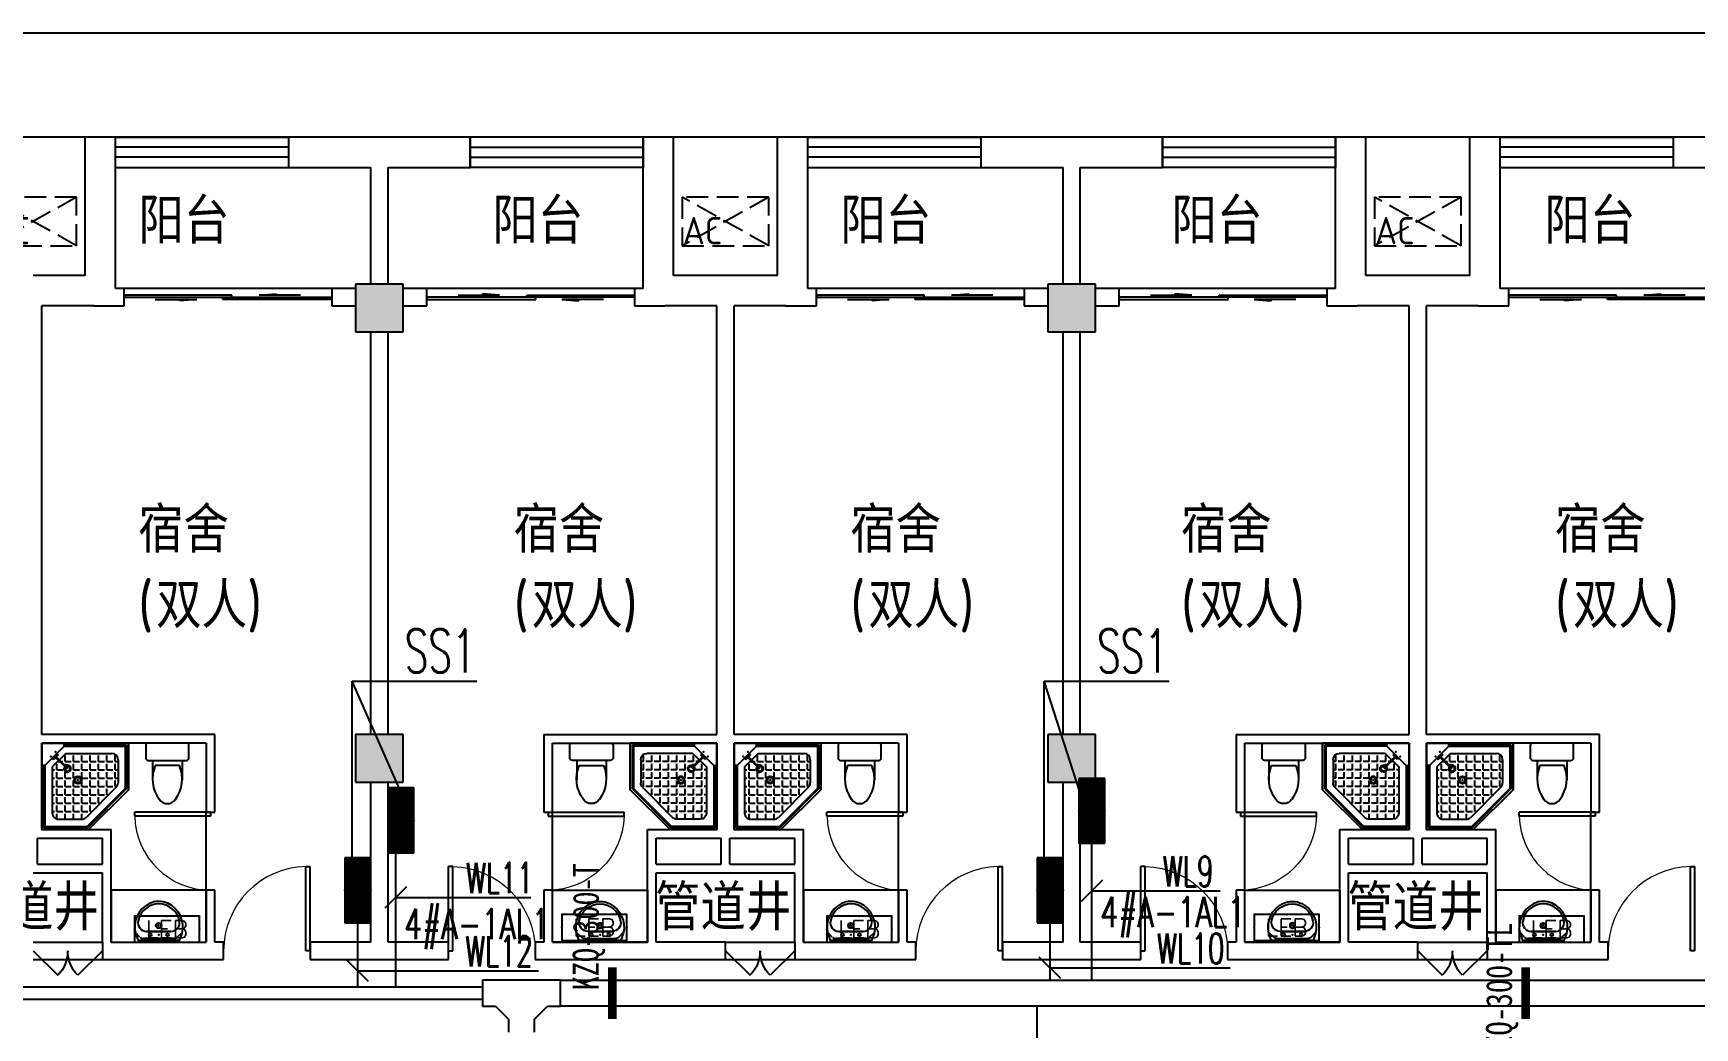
# Model space of a CAD drawing. Extents: x 1725663 to 4653551, y -550461 to 248782.
# Drawn here: x 2064550 to 2083750, y -38477 to -26988 of the extents above; entities that cross this region are included whole.
import ezdxf
from ezdxf.enums import TextEntityAlignment as Align

# ---------------------------------------------------------------- set-up
doc = ezdxf.new("R2010")
doc.units = 0
doc.header["$LTSCALE"] = 1000
doc.linetypes.add('DASH', pattern=[0.35, 0.25, -0.1])
for name, color, linetype in [('0-底图', 7, 'Continuous'), ('CABLETRAY', 4, 'Continuous'), ('CLAYER', 7, 'Continuous'), ('COLUMN', 255, 'Continuous'), ('DIM-照明', 3, 'Continuous'), ('DIM-箱柜', 7, 'Continuous'), ('DOOR_FIRE', 4, 'Continuous'), ('EQUIP-箱柜', 3, 'Continuous'), ('GROUND', 2, 'Continuous'), ('PUB_HATCH', 8, 'Continuous'), ('PUB_TEXT', 7, 'Continuous'), ('TEL_TEXT', 7, 'Continuous'), ('WALL', 2, 'Continuous'), ('WINDOW', 4, 'Continuous'), ('WIRE-照明', 6, 'Continuous'), ('抗震支吊架', 2, 'Continuous'), ('洁具', 213, 'Continuous'), ('空调外机', 211, 'Continuous')]:
    doc.layers.add(name, color=color, linetype=linetype)
doc.styles.add('_TEL_DIM', font='SIMPLEX', dxfattribs={"width": 0.8, "height": 3.5, "bigfont": 'HZTXT'})
doc.styles.add('kzcad', font='', dxfattribs={"width": 0.8})
doc.styles.get("Standard").update_dxf_attribs({"font": 'geniso.shx', "bigfont": 'hztxt.shx'})
doc.styles.get('kzcad').set_extended_font_data('SimSun')

# ---------------------------------------------------------------- blocks, each defined once
blk = doc.blocks.new('*X490')
at = {"color": 0}
for p, q in [((-250, 33), (-83, 200)), ((-250, 68), (-118, 200)), ((-250, 104), (-154, 200)), ((-250, 139), (-189, 200)), ((-250, 174), (-224, 200)), ((-247, 0), (-47, 200)), ((-212, 0), (-12, 200)), ((-177, 0), (23, 200)), ((-141, 0), (59, 200)), ((-106, 0), (94, 200)), ((-71, 0), (129, 200)), ((-35, 0), (165, 200)), ((0, 0), (200, 200)), ((35, 0), (235, 200)), ((71, 0), (250, 179)), ((106, 0), (250, 144)), ((141, 0), (250, 109)), ((177, 0), (250, 73)), ((212, 0), (250, 38)), ((247, 0), (250, 3))]:
    blk.add_line(p, q, dxfattribs=at)
blk = doc.blocks.new('$equip$00002943')
for p, q in [((-0.75, 0.6), (-0.75, 0)), ((0.75, 0.6), (-0.75, 0.6)), ((0.75, 0), (0.75, 0.6)), ((-0.75, 0), (0.75, 0))]:
    blk.add_line(p, q)
for points, const_width in [([(-0.75, 0.3), (0.75, 0.3)], 0.6), ([(-0.75, 0.6), (-0.75, 0), (0.75, 0), (0.75, 0.6), (-0.75, 0.6), (-0.75, 0)], 0.02)]:
    blk.add_lwpolyline(points, dxfattribs=dict(const_width=const_width))
for p in [(0, 0.6), (-0.75, 0.3), (0, 0), (0.75, 0.3)]:
    blk.add_point(p)
at = {"xscale": 0.00300000000061118, "yscale": 0.00300000000061118, "zscale": 0.00300000000061118}
blk.add_blockref('*X490', (0, 0), dxfattribs=at)
at = {"color": 7, "style": '_TEL_DIM', "flags": 1}
for tag in ['A', 'REMARK']:
    blk.add_attdef(tag, text='', height=0.00002, dxfattribs=at).set_placement((0, 0), align=Align.MIDDLE_CENTER)
blk = doc.blocks.new('$equip$00002908')
for p, q in [((0.75, 0.6), (-0.75, 0.6)), ((-0.75, 0.6), (-0.75, 0)), ((0.75, 0), (0.75, 0.6)), ((-0.75, 0), (0.75, 0))]:
    blk.add_line(p, q)
at = {"const_width": 0.04}
blk.add_lwpolyline([(-0.75, 0.6), (-0.75, 0), (0.75, 0), (0.75, 0.6), (-0.75, 0.6), (-0.75, 0)], dxfattribs=at)
for p in [(0, 0.6), (-0.75, 0.3), (0, 0), (0.75, 0.3)]:
    blk.add_point(p)
at = {"color": 7, "style": '_TEL_DIM'}
blk.add_attdef('$TEXT$', text='', height=0.4, dxfattribs=at).set_placement((0, 0.3), align=Align.MIDDLE_CENTER)
at = {"color": 7, "style": '_TEL_DIM', "flags": 1}
for tag in ['A', 'REMARK']:
    blk.add_attdef(tag, text='', height=0.00002, dxfattribs=at).set_placement((0, 0), align=Align.MIDDLE_CENTER)
blk = doc.blocks.new('1F平面-CAD导入_dwg_Drawing4_t3_dwg_$plan$00001613-474159-1F-927810-1F')
at = {"layer": '洁具'}
for p, q in [((-30, 250), (-170, 250)), ((-200, 170), (-430, 170)), ((-260, -140), (-260, 140)), ((-200, -170), (-200, -220)), ((-170, -250), (-30, -250))]:
    blk.add_line(p, q, dxfattribs=at)
for points in [[(-200, 220), (-200, 170), (-200, -170), (-430, -170)], [(0, -220), (0, 220)]]:
    blk.add_lwpolyline(points, dxfattribs=at)
for centre, radius, start, end in [((-170, 220), 30, 90, 180), ((-30, 220), 30, 0, 90), ((-590, 0), 110, 123.4509, 236.5491), ((-413, -227), 398, 67.4505, 126.6381), ((-413, 227), 398, 233.3619, 292.5495), ((-170, -220), 30, 180, 270), ((-30, -220), 30, 270, 0)]:
    blk.add_arc(centre, radius, start, end, dxfattribs=at)
blk = doc.blocks.new('$lvtry$00000169')
at = {"color": 0}
for p, q in [((259, -36), (259, 0)), ((259, -36), (36, -259)), ((276, -120), (120, -276)), ((144, -151), (291, -298)), ((151, -144), (298, -291)), ((259, -24), (976, -24)), ((259, -36), (964, -36)), ((270, -213), (270, -143)), ((276, -120), (808, -120)), ((366, -213), (366, -143)), ((462, -213), (462, -143)), ((558, -213), (558, -143)), ((655, -213), (655, -143)), ((751, -213), (751, -143)), ((847, -213), (847, -143)), ((964, -36), (976, -24)), ((964, -36), (964, -525)), ((976, -24), (976, -530)), ((36, -259), (0, -259)), ((24, -259), (24, -976)), ((36, -259), (36, -964)), ((120, -276), (120, -808)), ((120, -309), (147, -309)), ((173, -309), (173, -239)), ((173, -309), (243, -309)), ((173, -405), (173, -335)), ((183, -213), (205, -213)), ((220, -213), (243, -213)), ((270, -213), (340, -213)), ((270, -263), (270, -239)), ((270, -405), (270, -335)), ((334, -309), (340, -309)), ((366, -213), (436, -213)), ((366, -309), (366, -239)), ((366, -309), (436, -309)), ((366, -405), (366, -335)), ((462, -213), (532, -213)), ((462, -309), (462, -239)), ((462, -309), (532, -309)), ((462, -405), (462, -335)), ((558, -213), (628, -213)), ((558, -309), (558, -239)), ((558, -309), (628, -309)), ((558, -405), (558, -335)), ((655, -213), (725, -213)), ((655, -309), (655, -239)), ((655, -309), (725, -309)), ((655, -405), (655, -335)), ((751, -213), (821, -213)), ((751, -309), (751, -239)), ((751, -309), (821, -309)), ((751, -405), (751, -335)), ((847, -213), (880, -213)), ((847, -309), (847, -239)), ((847, -309), (880, -309)), ((847, -405), (847, -335)), ((880, -192), (880, -460)), ((120, -405), (147, -405)), ((120, -501), (147, -501)), ((173, -405), (243, -405)), ((173, -501), (173, -431)), ((173, -501), (243, -501)), ((173, -598), (173, -528)), ((270, -405), (340, -405)), ((270, -501), (270, -431)), ((270, -501), (340, -501)), ((270, -598), (270, -528)), ((366, -405), (379, -405)), ((366, -501), (366, -431)), ((366, -501), (436, -501)), ((366, -598), (366, -528)), ((462, -405), (532, -405)), ((462, -501), (462, -431)), ((462, -501), (532, -501)), ((462, -598), (462, -528)), ((859, -511), (511, -859)), ((964, -525), (525, -964)), ((976, -530), (530, -976)), ((558, -405), (628, -405)), ((558, -501), (558, -431)), ((558, -501), (628, -501)), ((558, -598), (558, -528)), ((655, -405), (725, -405)), ((655, -501), (655, -431)), ((655, -501), (725, -501)), ((655, -598), (655, -528)), ((751, -405), (821, -405)), ((751, -501), (751, -431)), ((751, -501), (821, -501)), ((751, -598), (751, -528)), ((847, -405), (880, -405)), ((847, -501), (847, -431)), ((847, -501), (867, -501)), ((964, -525), (976, -530)), ((120, -598), (147, -598)), ((120, -694), (147, -694)), ((173, -598), (243, -598)), ((173, -694), (173, -624)), ((173, -694), (243, -694)), ((173, -790), (173, -720)), ((270, -598), (340, -598)), ((270, -694), (270, -624)), ((270, -694), (340, -694)), ((270, -790), (270, -720)), ((366, -598), (436, -598)), ((366, -694), (366, -624)), ((366, -694), (436, -694)), ((366, -790), (366, -720)), ((462, -598), (532, -598)), ((462, -694), (462, -624)), ((462, -694), (532, -694)), ((462, -790), (462, -720)), ((558, -598), (628, -598)), ((558, -694), (558, -624)), ((558, -694), (628, -694)), ((558, -790), (558, -720)), ((655, -598), (725, -598)), ((655, -694), (655, -624)), ((655, -694), (676, -694)), ((751, -598), (773, -598)), ((120, -790), (147, -790)), ((173, -790), (243, -790)), ((173, -878), (173, -816)), ((192, -880), (460, -880)), ((270, -790), (340, -790)), ((270, -880), (270, -816)), ((366, -790), (436, -790)), ((366, -880), (366, -816)), ((462, -790), (532, -790)), ((462, -880), (462, -816)), ((558, -790), (580, -790)), ((36, -964), (24, -976)), ((24, -976), (530, -976)), ((36, -964), (525, -964)), ((525, -964), (530, -976))]:
    blk.add_line(p, q, dxfattribs=at)
blk.add_lwpolyline([(0, 0), (0, -1000), (540, -1000), (1000, -540), (1000, 0)], close=True)
for points in [[(0, 0), (0, -1000)], [(0, 0), (1000, 0)], [(1000, 0), (1000, -540)], [(136, -190), (148, -178), (132, -162), (121, -174)], [(190, -136), (178, -148), (162, -132), (174, -121)], [(1000, -540), (540, -1000)], [(0, -1000), (540, -1000)]]:
    blk.add_lwpolyline(points, close=True, dxfattribs=at)
for radius in [43.8, 31.1]:
    blk.add_circle((416, -428), radius, dxfattribs=at)
for centre, radius, start, end in [((808, -192), 72, 0, 90), ((296, -296), 40.6, 142.583, 128.4197), ((296, -296), 28.6, 145.828, 125.6599), ((808, -460), 72, 315, 0), ((192, -808), 72, 180, 270), ((460, -808), 72, 270, 315)]:
    blk.add_arc(centre, radius, start, end, dxfattribs=at)
for p in [(103, -156, 0), (156, -102, 0), (416, -428, 0)]:
    blk.add_point(p, dxfattribs=at)
blk = doc.blocks.new('$lvtry$00000178')
at = {"color": 0}
for p, q in [((-238, 0), (238, 0)), ((-214, -36), (-272, -91)), ((-180, -23), (180, -23)), ((-142, -105), (140, -105)), ((140, -105), (-142, -105)), ((216, -37), (268, -91))]:
    blk.add_line(p, q, dxfattribs=at)
blk.add_lwpolyline([(-104, -430, 0.224698), (110, -425, 0.348046), (269, -79), (239, 0), (-241, 0), (-271, -79, 0.356844)], format="xyb", close=True, dxfattribs=at)
for centre, radius in [((-100, -65), 16.3), ((1, -172), 31.6), ((100, -65), 16.3)]:
    blk.add_circle(centre, radius, dxfattribs=at)
at = {"color": 0, "lineweight": 13}
blk.add_circle((1, -172), 23, dxfattribs=at)
at = {"color": 0}
for centre, radius, start, end in [((-142, -205), 100, 90, 190.5602), ((-180, -73), 50, 90, 133.181), ((140, -205), 100, 349.4398, 90), ((180, -73), 50, 44.5607, 90), ((-1, -179), 243, 190.5602, 349.4398)]:
    blk.add_arc(centre, radius, start, end, dxfattribs=at)
for p in [(0, -65), (1, -172)]:
    blk.add_point(p, dxfattribs=at)
blk = doc.blocks.new('A$C70365C93')
at = {"layer": '洁具'}
blk.add_lwpolyline([(-1900, 2300), (-1900, 1700), (-800, 1700), (-800, 2300)], close=True, dxfattribs=at)
blk.add_blockref('$lvtry$00000178', (-1350, 2280), dxfattribs=at)
at = {"layer": '洁具', "rotation": 180}
blk.add_blockref('$lvtry$00000169', (0, 0), dxfattribs=at)
at = {"layer": '洁具', "extrusion": (0, 0, -1), "xscale": -1, "zscale": -1, "rotation": 90}
blk.add_blockref('1F平面-CAD导入_dwg_Drawing4_t3_dwg_$plan$00001613-474159-1F-927810-1F', (1450, 0), dxfattribs=at)
blk = doc.blocks.new('A$Cf5a72a1b')
at = {"layer": '空调外机', "linetype": 'DASH'}
for p, q in [((1000, 563), (0, 0)), ((1000, 0), (0, 563))]:
    blk.add_line(p, q, dxfattribs=at)
blk.add_lwpolyline([(1000, 563), (0, 563), (0, 0), (1000, 0)], close=True, dxfattribs=at)
at = {"layer": 'PUB_TEXT'}
blk.add_text('AC', height=315, dxfattribs=at).set_placement((5, 18))
blk = doc.blocks.new('$DorLib2D$00000116')
at = {"color": 0}
for p, q in [((-0.5, 0), (-0.146, 0.354)), ((0.5, 0), (0.146, 0.354))]:
    blk.add_line(p, q, dxfattribs=at)
for centre, start, end in [((-0.5, 0), 0, 45), ((0.5, 0), 135, 180)]:
    blk.add_arc(centre, 0.5, start, end, dxfattribs=at)
blk = doc.blocks.new('$DorLib2D$00000001')
for p, q in [((0.45, 0.975), (0.5, 0.975)), ((0.45, 0), (0.45, 0.975)), ((0.5, 0), (0.5, 0.975)), ((0.5, 0), (0.45, 0))]:
    blk.add_line(p, q)
at = {"lineweight": 13}
blk.add_arc((0.475, 0), 0.975, 91.4693, 180, dxfattribs=at)
blk = doc.blocks.new('$WINLIB2D$00000001')
at = {"color": 0}
for points in [[(-0.5, 0.5), (-0.5, -0.5)], [(-0.5, 0.5), (0.5, 0.5)], [(0.5, -0.5), (0.5, 0.5)], [(0.5, 0.1667), (-0.5, 0.1667)], [(0.5, -0.1667), (-0.5, -0.1667)], [(-0.5, -0.5), (0.5, -0.5)]]:
    blk.add_lwpolyline(points, dxfattribs=at)
blk = doc.blocks.new('$DorLib2D$00000131')
at = {"color": 0, "linetype": 'Continuous'}
for p, q in [((0.15, 0.125), (0.2319, 0.1973)), ((0.2319, 0.1973), (0.2319, 0.125)), ((-0.5, 0.125), (-0.5, 0)), ((0.0192, 0.125), (-0.5, 0.125)), ((0.0192, 0), (0.0192, 0.125)), ((0.35, 0.125), (0.15, 0.125)), ((-0.5, 0), (0.0192, 0)), ((-0.024, 0), (0.5, 0)), ((-0.024, -0.125), (-0.024, 0)), ((0.5, 0), (0.5, -0.125)), ((-0.35, -0.125), (-0.15, -0.125)), ((-0.2319, -0.1973), (-0.2319, -0.125)), ((-0.15, -0.125), (-0.2319, -0.1973)), ((0.5, -0.125), (-0.024, -0.125))]:
    blk.add_line(p, q, dxfattribs=at)
blk = doc.blocks.new('ghj')
at = {"layer": 'PUB_HATCH'}
for points in [[(1505582, 51245.3), (1505032, 51245.3), (1505032, 50695.3), (1505582, 50695.3)], [(1513582, 51245.3), (1513032, 51245.3), (1513032, 50695.3), (1513582, 50695.3)], [(1505582, 46045.3), (1505032, 46045.3), (1505032, 45495.3), (1505582, 45495.3)], [(1513582, 46045.3), (1513032, 46045.3), (1513032, 45495.3), (1513582, 45495.3)]]:
    blk.add_hatch(color=256, dxfattribs=at).paths.add_polyline_path(points)
at = {"layer": 'COLUMN'}
for p, q in [((1505582, 51245.3), (1505032, 51245.3)), ((1505032, 51245.3), (1505032, 50695.3)), ((1505582, 50695.3), (1505582, 51245.3)), ((1513582, 51245.3), (1513032, 51245.3)), ((1513032, 51245.3), (1513032, 50695.3)), ((1513582, 50695.3), (1513582, 51245.3)), ((1505032, 50695.3), (1505582, 50695.3)), ((1513032, 50695.3), (1513582, 50695.3)), ((1505582, 46045.3), (1505032, 46045.3)), ((1505032, 46045.3), (1505032, 45495.3)), ((1505582, 45495.3), (1505582, 46045.3)), ((1513582, 46045.3), (1513032, 46045.3)), ((1513032, 46045.3), (1513032, 45495.3)), ((1513582, 45495.3), (1513582, 46045.3)), ((1505032, 45495.3), (1505582, 45495.3)), ((1513032, 45495.3), (1513582, 45495.3))]:
    blk.add_line(p, q, dxfattribs=at)
at = {"layer": 'DOOR_FIRE'}
for p, q in [((1501307, 43645.3), (1502107, 43645.3)), ((1509307, 43645.3), (1510107, 43645.3)), ((1517307, 43645.3), (1518107, 43645.3)), ((1501307, 43445.3), (1502107, 43445.3)), ((1509307, 43445.3), (1510107, 43445.3)), ((1517307, 43445.3), (1518107, 43445.3))]:
    blk.add_line(p, q, dxfattribs=at)
at = {"layer": 'GROUND'}
for p, q in [((1540407, 54145.3), (1495807, 54145.3)), ((1540407, 52945.3), (1497007, 52945.3))]:
    blk.add_line(p, q, dxfattribs=at)
at = {"layer": 'WALL'}
for p, q in [((1501907, 51345.3), (1501907, 52945.3)), ((1502257, 52945.3), (1501907, 52945.3)), ((1502257, 52595.3), (1502257, 52945.3)), ((1505307, 52945.3), (1504257, 52945.3)), ((1504257, 52945.3), (1504257, 52595.3)), ((1506357, 52945.3), (1505307, 52945.3)), ((1506357, 52595.3), (1506357, 52945.3)), ((1508707, 52945.3), (1508357, 52945.3)), ((1508357, 52945.3), (1508357, 52595.3)), ((1508707, 51345.3), (1508707, 52945.3)), ((1509907, 51345.3), (1509907, 52945.3)), ((1510257, 52945.3), (1509907, 52945.3)), ((1510257, 52595.3), (1510257, 52945.3)), ((1513307, 52945.3), (1512257, 52945.3)), ((1512257, 52945.3), (1512257, 52595.3)), ((1514357, 52945.3), (1513307, 52945.3)), ((1514357, 52595.3), (1514357, 52945.3)), ((1516707, 52945.3), (1516357, 52945.3)), ((1516357, 52945.3), (1516357, 52595.3)), ((1516707, 51345.3), (1516707, 52945.3)), ((1517907, 51345.3), (1517907, 52945.3)), ((1518257, 52945.3), (1517907, 52945.3)), ((1518257, 52595.3), (1518257, 52945.3)), ((1521307, 52945.3), (1520257, 52945.3)), ((1520257, 52945.3), (1520257, 52595.3)), ((1502257, 51195.3), (1502257, 52595.3)), ((1504257, 52595.3), (1505207, 52595.3)), ((1505207, 51245.3), (1505207, 52595.3)), ((1505407, 52595.3), (1506357, 52595.3)), ((1505407, 51245.3), (1505407, 52595.3)), ((1508357, 51195.3), (1508357, 52595.3)), ((1510257, 51195.3), (1510257, 52595.3)), ((1512257, 52595.3), (1513207, 52595.3)), ((1513207, 51245.3), (1513207, 52595.3)), ((1513407, 52595.3), (1514357, 52595.3)), ((1513407, 51245.3), (1513407, 52595.3)), ((1516357, 51195.3), (1516357, 52595.3)), ((1518257, 51195.3), (1518257, 52595.3)), ((1520257, 52595.3), (1521207, 52595.3)), ((1501907, 51345.3), (1501307, 51345.3)), ((1509307, 51345.3), (1508707, 51345.3)), ((1509907, 51345.3), (1509307, 51345.3)), ((1517307, 51345.3), (1516707, 51345.3)), ((1517907, 51345.3), (1517307, 51345.3)), ((1502357, 51195.3), (1502257, 51195.3)), ((1502357, 50995.3), (1502357, 51195.3)), ((1505032, 51195.3), (1504757, 51195.3)), ((1504757, 51195.3), (1504757, 50995.3)), ((1505857, 51195.3), (1505582, 51195.3)), ((1505857, 50995.3), (1505857, 51195.3)), ((1508357, 51195.3), (1508257, 51195.3)), ((1508257, 51195.3), (1508257, 50995.3)), ((1510357, 51195.3), (1510257, 51195.3)), ((1510357, 50995.3), (1510357, 51195.3)), ((1513032, 51195.3), (1512757, 51195.3)), ((1512757, 51195.3), (1512757, 50995.3)), ((1513857, 51195.3), (1513582, 51195.3)), ((1513857, 50995.3), (1513857, 51195.3)), ((1516357, 51195.3), (1516257, 51195.3)), ((1516257, 51195.3), (1516257, 50995.3)), ((1518357, 51195.3), (1518257, 51195.3)), ((1518357, 50995.3), (1518357, 51195.3)), ((1502007, 50995.3), (1501407, 50995.3)), ((1501407, 46045.3), (1501407, 50995.3)), ((1502007, 50995.3), (1502357, 50995.3)), ((1504757, 50995.3), (1505032, 50995.3)), ((1505582, 50995.3), (1505857, 50995.3)), ((1508257, 50995.3), (1508607, 50995.3)), ((1509207, 50995.3), (1508607, 50995.3)), ((1509207, 46045.3), (1509207, 50995.3)), ((1510007, 50995.3), (1509407, 50995.3)), ((1509407, 46045.3), (1509407, 50995.3)), ((1510007, 50995.3), (1510357, 50995.3)), ((1512757, 50995.3), (1513032, 50995.3)), ((1513582, 50995.3), (1513857, 50995.3)), ((1516257, 50995.3), (1516607, 50995.3)), ((1517207, 50995.3), (1516607, 50995.3)), ((1517207, 46045.3), (1517207, 50995.3)), ((1518007, 50995.3), (1517407, 50995.3)), ((1517407, 46045.3), (1517407, 50995.3)), ((1518007, 50995.3), (1518357, 50995.3)), ((1505207, 46045.3), (1505207, 50695.3)), ((1505407, 46045.3), (1505407, 50695.3)), ((1513207, 46045.3), (1513207, 50695.3)), ((1513407, 46045.3), (1513407, 50695.3)), ((1503407, 46045.3), (1501407, 46045.3)), ((1501407, 44945.3), (1501407, 45945.3)), ((1503307, 45945.3), (1501407, 45945.3)), ((1503307, 45945.3), (1503307, 45145.3)), ((1503407, 45145.3), (1503407, 46045.3)), ((1507207, 46045.3), (1509207, 46045.3)), ((1507207, 46045.3), (1507207, 45145.3)), ((1507307, 45945.3), (1509207, 45945.3)), ((1507307, 45145.3), (1507307, 45945.3)), ((1509207, 44945.3), (1509207, 45945.3)), ((1511407, 46045.3), (1509407, 46045.3)), ((1509407, 44945.3), (1509407, 45945.3)), ((1511307, 45945.3), (1509407, 45945.3)), ((1511307, 45945.3), (1511307, 45145.3)), ((1511407, 45145.3), (1511407, 46045.3)), ((1515207, 46045.3), (1517207, 46045.3)), ((1515207, 46045.3), (1515207, 45145.3)), ((1515307, 45945.3), (1517207, 45945.3)), ((1515307, 45145.3), (1515307, 45945.3)), ((1517207, 44945.3), (1517207, 45945.3)), ((1519407, 46045.3), (1517407, 46045.3)), ((1517407, 44945.3), (1517407, 45945.3)), ((1519307, 45945.3), (1517407, 45945.3)), ((1519307, 45945.3), (1519307, 45145.3)), ((1519407, 45145.3), (1519407, 46045.3)), ((1505207, 43645.3), (1505207, 45495.3)), ((1505407, 43645.3), (1505407, 45495.3)), ((1513207, 43645.3), (1513207, 45495.3)), ((1513407, 43645.3), (1513407, 45495.3)), ((1503307, 45145.3), (1503407, 45145.3)), ((1507207, 45145.3), (1507307, 45145.3)), ((1511307, 45145.3), (1511407, 45145.3)), ((1515207, 45145.3), (1515307, 45145.3)), ((1519307, 45145.3), (1519407, 45145.3)), ((1501407, 44945.3), (1502207, 44945.3)), ((1502207, 44445.3), (1502207, 44945.3)), ((1508407, 44945.3), (1509207, 44945.3)), ((1508407, 44445.3), (1508407, 44945.3)), ((1509407, 44945.3), (1510207, 44945.3)), ((1510207, 44445.3), (1510207, 44945.3)), ((1516407, 44945.3), (1517207, 44945.3)), ((1516407, 44445.3), (1516407, 44945.3)), ((1517407, 44945.3), (1518207, 44945.3)), ((1518207, 44445.3), (1518207, 44945.3)), ((1501357, 44845.3), (1502107, 44845.3)), ((1501357, 44545.3), (1501357, 44845.3)), ((1502107, 44545.3), (1502107, 44845.3)), ((1508507, 44845.3), (1509257, 44845.3)), ((1508507, 44545.3), (1508507, 44845.3)), ((1509257, 44545.3), (1509257, 44845.3)), ((1509357, 44845.3), (1510107, 44845.3)), ((1509357, 44545.3), (1509357, 44845.3)), ((1510107, 44545.3), (1510107, 44845.3)), ((1516507, 44845.3), (1517257, 44845.3)), ((1516507, 44545.3), (1516507, 44845.3)), ((1517257, 44545.3), (1517257, 44845.3)), ((1517357, 44845.3), (1518107, 44845.3)), ((1517357, 44545.3), (1517357, 44845.3)), ((1518107, 44545.3), (1518107, 44845.3)), ((1501357, 44545.3), (1502107, 44545.3)), ((1508507, 44545.3), (1509257, 44545.3)), ((1509357, 44545.3), (1510107, 44545.3)), ((1516507, 44545.3), (1517257, 44545.3)), ((1517357, 44545.3), (1518107, 44545.3)), ((1501307, 44445.3), (1502107, 44445.3)), ((1502107, 43645.3), (1502107, 44445.3)), ((1502207, 43645.3), (1502207, 44445.3)), ((1508407, 43645.3), (1508407, 44445.3)), ((1508507, 44445.3), (1509307, 44445.3)), ((1508507, 43645.3), (1508507, 44445.3)), ((1509307, 44445.3), (1510107, 44445.3)), ((1510107, 43645.3), (1510107, 44445.3)), ((1510207, 43645.3), (1510207, 44445.3)), ((1516407, 43645.3), (1516407, 44445.3)), ((1516507, 44445.3), (1517307, 44445.3)), ((1516507, 43645.3), (1516507, 44445.3)), ((1517307, 44445.3), (1518107, 44445.3)), ((1518107, 43645.3), (1518107, 44445.3)), ((1518207, 43645.3), (1518207, 44445.3)), ((1503407, 44245.3), (1503307, 44245.3)), ((1503307, 44245.3), (1503307, 43645.3)), ((1503407, 43645.3), (1503407, 44245.3)), ((1507307, 44245.3), (1507207, 44245.3)), ((1507207, 44245.3), (1507207, 43645.3)), ((1507307, 43645.3), (1507307, 44245.3)), ((1511407, 44245.3), (1511307, 44245.3)), ((1511307, 44245.3), (1511307, 43645.3)), ((1511407, 43645.3), (1511407, 44245.3)), ((1515307, 44245.3), (1515207, 44245.3)), ((1515207, 44245.3), (1515207, 43645.3)), ((1515307, 43645.3), (1515307, 44245.3)), ((1519407, 44245.3), (1519307, 44245.3)), ((1519307, 44245.3), (1519307, 43645.3)), ((1519407, 43645.3), (1519407, 44245.3)), ((1502107, 43645.3), (1502107, 43445.3)), ((1502207, 43645.3), (1503307, 43645.3)), ((1503507, 43645.3), (1503407, 43645.3)), ((1503507, 43445.3), (1503507, 43645.3)), ((1505207, 43645.3), (1504507, 43645.3)), ((1504507, 43645.3), (1504507, 43445.3)), ((1506107, 43645.3), (1505407, 43645.3)), ((1506107, 43445.3), (1506107, 43645.3)), ((1507207, 43645.3), (1507107, 43645.3)), ((1507107, 43645.3), (1507107, 43445.3)), ((1507307, 43645.3), (1508407, 43645.3)), ((1509307, 43645.3), (1508507, 43645.3)), ((1509307, 43445.3), (1509307, 43645.3)), ((1510107, 43645.3), (1510107, 43445.3)), ((1510207, 43645.3), (1511307, 43645.3)), ((1511507, 43645.3), (1511407, 43645.3)), ((1511507, 43445.3), (1511507, 43645.3)), ((1513207, 43645.3), (1512507, 43645.3)), ((1512507, 43645.3), (1512507, 43445.3)), ((1514107, 43645.3), (1513407, 43645.3)), ((1514107, 43445.3), (1514107, 43645.3)), ((1515207, 43645.3), (1515107, 43645.3)), ((1515107, 43645.3), (1515107, 43445.3)), ((1515307, 43645.3), (1516407, 43645.3)), ((1517307, 43645.3), (1516507, 43645.3)), ((1517307, 43445.3), (1517307, 43645.3)), ((1518107, 43645.3), (1518107, 43445.3)), ((1518207, 43645.3), (1519307, 43645.3)), ((1519507, 43645.3), (1519407, 43645.3)), ((1519507, 43445.3), (1519507, 43645.3)), ((1502107, 43445.3), (1502207, 43445.3)), ((1502207, 43445.3), (1503407, 43445.3)), ((1503407, 43445.3), (1503507, 43445.3)), ((1504507, 43445.3), (1505307, 43445.3)), ((1505307, 43445.3), (1506107, 43445.3)), ((1507107, 43445.3), (1507207, 43445.3)), ((1507207, 43445.3), (1508407, 43445.3)), ((1508407, 43445.3), (1509307, 43445.3)), ((1510107, 43445.3), (1510207, 43445.3)), ((1510207, 43445.3), (1511407, 43445.3)), ((1511407, 43445.3), (1511507, 43445.3)), ((1512507, 43445.3), (1513307, 43445.3)), ((1513307, 43445.3), (1514107, 43445.3)), ((1515107, 43445.3), (1515207, 43445.3)), ((1515207, 43445.3), (1516407, 43445.3)), ((1516407, 43445.3), (1517307, 43445.3)), ((1518107, 43445.3), (1518207, 43445.3)), ((1518207, 43445.3), (1519407, 43445.3)), ((1519407, 43445.3), (1519507, 43445.3))]:
    blk.add_line(p, q, dxfattribs=at)
at = {"layer": 'WINDOW'}
for p, q in [((1504757, 51195.3), (1502357, 51195.3)), ((1508257, 51195.3), (1505857, 51195.3)), ((1512757, 51195.3), (1510357, 51195.3)), ((1516257, 51195.3), (1513857, 51195.3)), ((1520757, 51195.3), (1518357, 51195.3)), ((1503307, 44245.3), (1503307, 45145.3)), ((1507307, 44245.3), (1507307, 45145.3)), ((1511307, 44245.3), (1511307, 45145.3)), ((1515307, 44245.3), (1515307, 45145.3)), ((1519307, 44245.3), (1519307, 45145.3))]:
    blk.add_line(p, q, dxfattribs=at)
for p in [(1500807.5, 51689.1), (1508807.5, 51689.1), (1516807.5, 51689.1)]:
    blk.add_blockref('A$Cf5a72a1b', p)
at = {"rotation": 180}
for p in [(1501407, 45945.3), (1509407, 45945.3), (1517407, 45945.3)]:
    blk.add_blockref('A$C70365C93', p, dxfattribs=at)
at = {"xscale": -1, "rotation": 180}
for p in [(1509207, 45945.3), (1517207, 45945.3)]:
    blk.add_blockref('A$C70365C93', p, dxfattribs=at)
at = {"layer": 'DOOR_FIRE', "xscale": 800, "yscale": -800, "zscale": 200}
for p in [(1501707, 43545.3), (1509707, 43545.3), (1517707, 43545.3)]:
    blk.add_blockref('$DorLib2D$00000116', p, dxfattribs=at)
at = {"layer": 'WINDOW'}
for name, p, xscale, yscale, zscale, rotation in [('$WINLIB2D$00000001', (1503257, 52770.3), -2000, 350, -2000, 180), ('$WINLIB2D$00000001', (1507357, 52770.3), 2000, 350, 2000, 179.999999999998), ('$WINLIB2D$00000001', (1511257, 52770.3), -2000, 350, -2000, 180), ('$WINLIB2D$00000001', (1515357, 52770.3), 2000, 350, 2000, 180.0000000000061), ('$WINLIB2D$00000001', (1519257, 52770.3), -2000, 350, -2000, 180), ('$DorLib2D$00000131', (1503557, 51095.3), -2400, -200, -2400, 180), ('$DorLib2D$00000131', (1507057, 51095.3), 2400, -200, 2400, 180), ('$DorLib2D$00000131', (1511557, 51095.3), -2400, -200, -2400, 180), ('$DorLib2D$00000131', (1515057, 51095.3), 2400, -200, 2400, 180), ('$DorLib2D$00000131', (1519557, 51095.3), -2400, -200, -2400, 180), ('$DorLib2D$00000001', (1503357, 44695.3), 900, 900, 900, 90), ('$DorLib2D$00000001', (1507257, 44695.3), 900, -900, 900, 90), ('$DorLib2D$00000001', (1511357, 44695.3), 900, 900, 900, 90), ('$DorLib2D$00000001', (1515257, 44695.3), 900, -900, 900, 90), ('$DorLib2D$00000001', (1519357, 44695.3), 900, 900, 900, 90)]:
    blk.add_blockref(name, p, dxfattribs=dict(at, xscale=xscale, yscale=yscale, zscale=zscale, rotation=rotation))
at = {"layer": 'WINDOW', "yscale": 1000}
for p, xscale, zscale in [((1504007, 43545.3), 1000, 1000), ((1506607, 43545.3), -1000, -1000), ((1512007, 43545.3), 1000, 1000), ((1514607, 43545.3), -1000, -1000), ((1520007, 43545.3), 1000, 1000)]:
    blk.add_blockref('$DorLib2D$00000001', p, dxfattribs=dict(at, xscale=xscale, zscale=zscale))
at = {"layer": 'CLAYER'}
for p in [(1500492.3, 43782.3), (1508492.3, 43782.3), (1516492.3, 43782.3)]:
    blk.add_text('管道井', height=525, dxfattribs=at).set_placement(p)
at = {"layer": 'PUB_TEXT'}
for s, p in [('阳台', (1502524.2, 51713.4)), ('阳台', (1506614.2, 51713.4)), ('阳台', (1510634, 51713.4)), ('阳台', (1514460.7, 51713.4)), ('阳台', (1518771.3, 51713.4)), ('宿舍', (1502518.2, 48145.6)), ('宿舍', (1506857.7, 48145.6)), ('宿舍', (1510747.6, 48145.6)), ('宿舍', (1514568.4, 48145.6)), ('宿舍', (1518890.6, 48145.6)), ('(', (1502518.2, 47273.5)), ('双人', (1502728.2, 47273.5)), (')', (1503778.2, 47273.5)), ('(', (1506857.7, 47273.5)), ('双人', (1507067.7, 47273.5)), (')', (1508117.7, 47273.5)), ('(', (1510747.6, 47273.5)), ('双人', (1510957.6, 47273.5)), (')', (1512007.6, 47273.5)), ('(', (1514568.4, 47273.5)), ('双人', (1514778.4, 47273.5)), (')', (1515828.4, 47273.5)), ('(', (1518890.6, 47273.5)), ('双人', (1519100.6, 47273.5)), (')', (1520150.6, 47273.5))]:
    blk.add_text(s, height=525, dxfattribs=at).set_placement(p)

msp = doc.modelspace()

# ---------------------------------------------------------------- linework, layer by layer
at = {"layer": 'CABLETRAY'}
for p, q in [((2060779, -38002), (2069743, -38002)), ((2060779, -38002), (2069743, -38002)), ((2070643, -37927), (2069743, -37927)), ((2069743, -37927), (2069743, -38227)), ((2070643, -37927), (2069743, -37927)), ((2069743, -37927), (2069743, -38227)), ((2069743, -38002), (2069743, -38152)), ((2069743, -38002), (2069743, -38152)), ((2070643, -38227), (2070643, -37927)), ((2070643, -37927), (2156280, -37927)), ((2070643, -38227), (2070643, -37927)), ((2070643, -38227), (2070643, -37927)), ((2070643, -37927), (2156280, -37927)), ((2070643, -38227), (2070643, -37927)), ((2069743, -38152), (2060779, -38152)), ((2069743, -38152), (2060779, -38152)), ((2069743, -38227), (2069893, -38227)), ((2069743, -38227), (2069893, -38227)), ((2069893, -38227), (2070043, -38377)), ((2069893, -38227), (2070043, -38377)), ((2070043, -38377), (2070043, -38527)), ((2070043, -38377), (2070043, -38527)), ((2070343, -38377), (2070493, -38227)), ((2070343, -38377), (2070493, -38227)), ((2070343, -38527), (2070343, -38377)), ((2070343, -38527), (2070343, -38377)), ((2070493, -38227), (2070643, -38227)), ((2070493, -38227), (2070643, -38227)), ((2156280, -38227), (2070643, -38227)), ((2156280, -38227), (2070643, -38227))]:
    msp.add_line(p, q, dxfattribs=at)
at = {"layer": 'DIM-照明'}
for p, q in [((2068863, -36847), (2068615, -37095)), ((2068863, -36847), (2068615, -37095)), ((2076907, -36771), (2076660, -37019)), ((2076907, -36771), (2076660, -37019)), ((2068424, -37942), (2068176, -37695)), ((2068424, -37942), (2068176, -37695)), ((2076424, -37909), (2076176, -37662)), ((2076424, -37909), (2076176, -37662))]:
    msp.add_line(p, q, dxfattribs=at)
for points in [[(2068739, -36971), (2069465, -36971)], [(2068739, -36971), (2069465, -36971)], [(2069465, -36971), (2070301, -36971)], [(2069465, -36971), (2070301, -36971)], [(2076784, -36895), (2077516, -36895)], [(2076784, -36895), (2077516, -36895)], [(2077516, -36895), (2078267, -36895)], [(2077516, -36895), (2078267, -36895)], [(2068300, -37818), (2069456, -37818)], [(2068300, -37818), (2069456, -37818)], [(2069456, -37818), (2070388, -37818)], [(2069456, -37818), (2070388, -37818)], [(2076300, -37786), (2077451, -37786)], [(2076300, -37786), (2077451, -37786)], [(2077451, -37786), (2078383, -37786)], [(2077451, -37786), (2078383, -37786)]]:
    msp.add_lwpolyline(points, dxfattribs=at)
at = {"layer": 'DIM-箱柜'}
for p, q in [((2068234, -36513), (2068234, -34473)), ((2068800, -35753), (2068234, -34473)), ((2068234, -34473), (2069678, -34473)), ((2068234, -36513), (2068234, -34473)), ((2068800, -35753), (2068234, -34473)), ((2068234, -34473), (2069678, -34473)), ((2076234, -36513), (2076234, -34473)), ((2076650, -35763), (2076234, -34473)), ((2076234, -34473), (2077678, -34473)), ((2076234, -36513), (2076234, -34473)), ((2076650, -35763), (2076234, -34473)), ((2076234, -34473), (2077678, -34473))]:
    msp.add_line(p, q, dxfattribs=at)
at = {"layer": 'WIRE-照明'}
for p, q in [((2068739, -38002), (2068739, -36421)), ((2076784, -37927), (2076784, -36346)), ((2068300, -38002), (2068300, -37263)), ((2076300, -37927), (2076300, -37263)), ((2076150, -40550), (2076150, -38227))]:
    msp.add_line(p, q, dxfattribs=at)
at = {"layer": '抗震支吊架', "color": 2, "const_width": 100}
for points in [[(2071243, -38377), (2071243, -37777)], [(2081798, -38377), (2081798, -37777)]]:
    msp.add_lwpolyline(points, dxfattribs=at)

# ---------------------------------------------------------------- block references
at = {"layer": '0-底图'}
msp.add_blockref('ghj', (563243, -81133), dxfattribs=at)
at = {"layer": 'EQUIP-箱柜', "xscale": 500, "yscale": 500, "zscale": 500}
for p, rotation in [((2076634, -35971), 270), ((2068650, -36081), 270), ((2068450, -36888), 90), ((2076450, -36888), 90)]:
    msp.add_blockref('$equip$00002943', p, dxfattribs=dict(at, rotation=rotation))
for p in [(2066097, -37488), (2071035, -37468), (2074097, -37488), (2079035, -37468), (2082097, -37488)]:
    msp.add_blockref('$equip$00002908', p, dxfattribs=at).add_auto_attribs({'$TEXT$': 'LEB'})

# ---------------------------------------------------------------- texts
at = {"layer": 'DIM-照明', "color": 7, "style": '_TEL_DIM', "width": 0.64}
for s, p in [('WL11', (2069552, -36921)), ('WL11', (2069552, -36921)), ('WL9', (2077604, -36845)), ('WL9', (2077604, -36845)), ('WL12', (2069544, -37768)), ('WL12', (2069544, -37768)), ('WL10', (2077538, -37736)), ('WL10', (2077538, -37736))]:
    msp.add_text(s, height=350, dxfattribs=at).set_placement(p)
at = {"layer": 'DIM-箱柜', "color": 7, "style": '_TEL_DIM', "width": 0.64}
for p in [(2068842, -34373), (2068842, -34373), (2076842, -34373), (2076842, -34373)]:
    msp.add_text('SS1', height=500, dxfattribs=at).set_placement(p)
at = {"layer": 'TEL_TEXT', "style": '_TEL_DIM', "width": 0.7}
for p in [(2068836, -37453), (2076880, -37316)]:
    msp.add_text('4#A-1AL1', height=350, dxfattribs=at).set_placement(p)
at = {"layer": '抗震支吊架', "color": 2, "style": 'kzcad', "width": 0.8}
for s, p in [('KZQ-300-T', (2071085, -37310)), ('KZQ-300-TL', (2081638, -38077))]:
    msp.add_text(s, height=300, rotation=89.8854, dxfattribs=at).set_placement(p, align=Align.CENTER)

doc.saveas('drawing.dxf')
